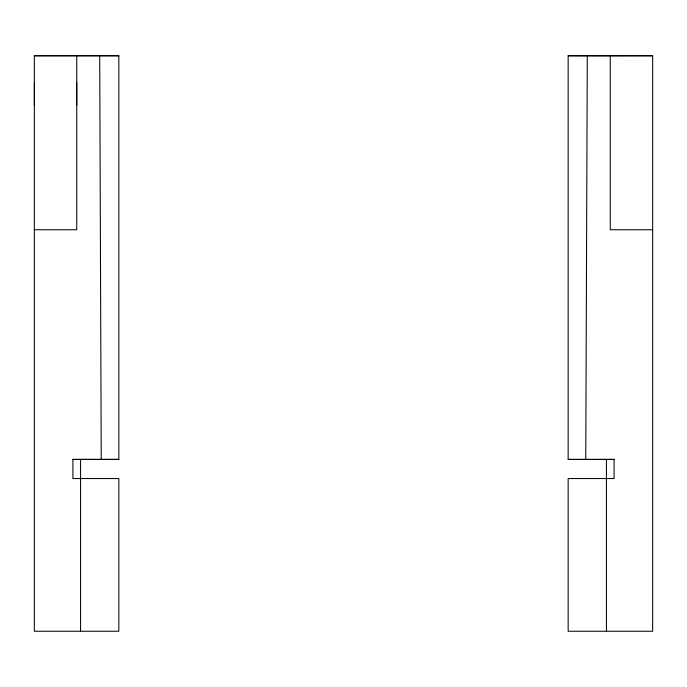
<?xml version="1.0" encoding="UTF-8"?>
<svg xmlns="http://www.w3.org/2000/svg" width="687" height="687" viewBox="0 0 687 687"><rect width="100%" height="100%" fill="white"/><g stroke="black" fill="none" stroke-linecap="round" stroke-linejoin="round"><path stroke-width="1.03" d="M34.35 105.523L34.35 82.56M76.738 105.523L76.738 82.56M568.158 459.405L585.762 459.431L587.291 55.793L652.65 55.759L652.65 631.241L568.158 631.241L568.158 478.547L614.084 478.547L614.084 459.405L568.158 459.405L568.158 55.759L652.65 55.759M34.35 55.759L118.842 55.759L118.842 459.405L72.916 459.405L72.916 478.547L118.842 478.547L118.842 631.241L34.35 631.241L34.35 55.759L118.842 55.759M34.35 229.75L76.738 229.75L76.738 55.776M652.65 229.75L610.262 229.75L610.262 55.776M72.916 459.405L118.842 459.405M585.762 459.431L614.084 459.405M568.158 55.759L587.291 55.793M99.709 55.793L101.238 459.431M606.432 459.405L606.432 631.241M80.568 459.405L80.568 631.241"/></g></svg>
